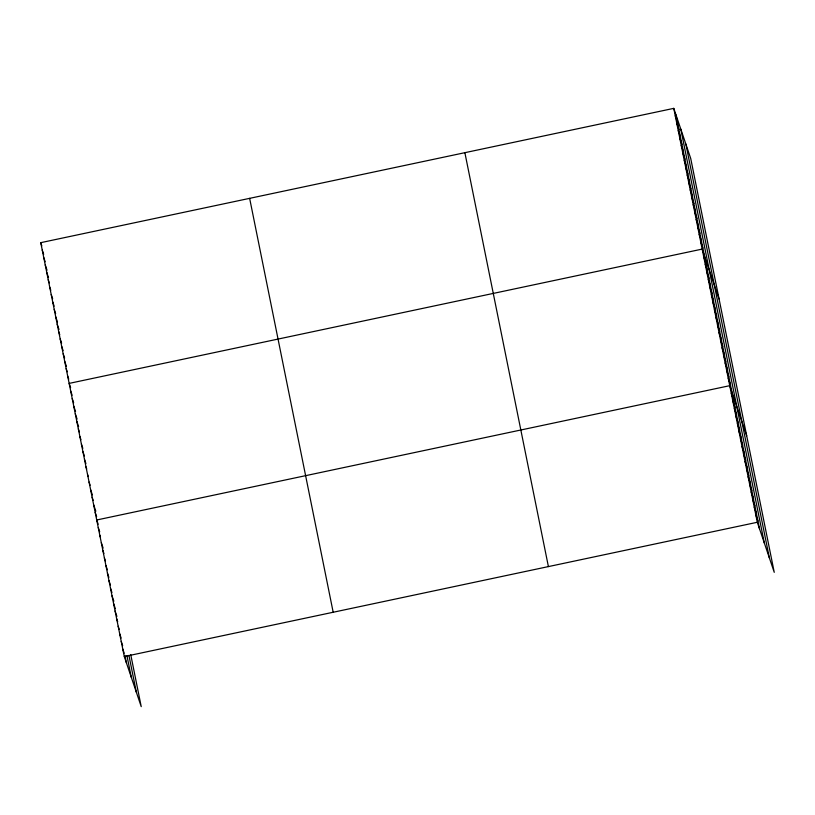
<?xml version="1.0" encoding="UTF-8"?>
<svg xmlns="http://www.w3.org/2000/svg" width="815" height="815" viewBox="0 0 815 815"><rect width="100%" height="100%" fill="white"/><g stroke="black" fill="none" stroke-linecap="round" stroke-linejoin="round"><path stroke-width="1.22" d="M130.726 654.598L141.229 706.636L124.288 656.574L40.75 242.666L673.771 108.364L690.712 158.426L774.25 572.334L757.308 522.272L673.771 108.364M124.288 656.574L757.308 522.272M675.268 115.771L677.438 122.169M676.766 123.177L678.926 129.575M678.253 130.583L680.423 136.981M679.751 137.99L681.921 144.387M681.248 145.396L683.408 151.794M682.746 152.802L684.906 159.2M684.233 160.209L686.403 166.606M685.731 167.615L687.901 174.013M687.228 175.021L689.388 181.419M688.716 182.428L690.886 188.825M690.213 189.834L692.383 196.242M691.711 197.24L693.881 203.648M693.208 204.647L695.368 211.054M694.696 212.053L696.866 218.461M696.193 219.469L698.363 225.867M697.691 226.876L699.851 233.273M699.189 234.282L701.348 240.68M700.676 241.688L702.846 248.086M719.115 299.156L702.173 249.095L69.153 383.396L70.599 387.665M703.702 256.684L705.872 263.082M705.24 264.264L707.4 270.672M706.768 271.853L708.938 278.251M708.296 279.443L710.466 285.841M709.834 287.033L711.994 293.431M711.363 294.623L713.533 301.02M712.891 302.212L715.061 308.61M714.429 309.802L716.589 316.2M715.957 317.381L718.127 323.789M717.485 324.971L719.655 331.369M719.024 332.561L721.183 338.959M720.552 340.15L722.722 346.548M722.08 347.74L724.25 354.138M723.618 355.33L725.778 361.728M725.146 362.92L727.316 369.317M726.674 370.499L728.844 376.907M728.213 378.089L730.372 384.486M746.683 435.74L729.741 385.678L96.72 519.99L98.157 524.259M731.269 393.268L733.439 399.666M732.807 400.858L734.967 407.255M734.335 408.447L736.505 414.845M735.864 416.037L738.033 422.435M737.402 423.617L739.562 430.025M738.93 431.206L741.09 437.614M740.458 438.796L742.628 445.194M741.986 446.386L744.156 452.783M743.525 453.975L745.684 460.373M745.053 461.565L747.223 467.963M746.581 469.155L748.751 475.553M748.119 476.734L750.279 483.142M749.647 484.324L751.817 490.732M751.175 491.914L753.345 498.311M752.714 499.503L754.873 505.901M754.242 507.093L756.412 513.491M755.77 514.683L757.94 521.08M40.75 242.666L41.83 245.875M42.248 250.083L43.684 254.341M43.735 257.489L45.182 261.747M45.233 264.895L47.036 270.223M46.73 272.302L48.533 277.63M48.228 279.708L49.307 282.907M49.715 287.114L50.805 290.313M51.213 294.521L52.659 298.789M52.71 301.927L54.157 306.196M54.208 309.333L55.644 313.602M55.695 316.74L57.498 322.068M57.193 324.146L58.996 329.474M58.69 331.552L59.77 334.751M60.178 338.959L61.624 343.227M61.675 346.365L63.122 350.633M63.173 353.771L64.619 358.04M64.67 361.177L66.473 366.516M66.158 368.584L67.248 371.783M67.655 375.99L68.735 379.189M70.681 390.986L72.127 395.255M72.209 398.576L73.656 402.844M73.747 406.165L75.55 411.494M75.275 413.755L77.079 419.083M76.804 421.345L78.617 426.673M78.342 428.924L79.422 432.133M79.87 436.514L80.95 439.713M81.398 444.104L82.845 448.372M82.936 451.693L84.383 455.962M84.465 459.283L85.911 463.552M85.993 466.873L86.716 469.002M87.531 474.462L88.254 476.592M89.059 482.042L90.139 485.251M90.587 489.632L92.401 494.97M92.126 497.221L93.205 500.42M93.654 504.811L95.824 511.209M95.182 512.401L96.628 516.669M98.248 527.58L99.695 531.838M99.776 535.16L100.5 537.299M101.315 542.749L103.118 548.087M102.843 550.339L103.923 553.538M104.371 557.929L105.461 561.127M105.909 565.518L107.346 569.787M107.437 573.108L108.884 577.377M108.965 580.698L110.412 584.956M110.504 588.277L111.94 592.546M112.032 595.867L113.835 601.205M113.56 603.457L115.363 608.795M115.098 611.046L116.902 616.385M116.627 618.636L117.706 621.835M118.155 626.226L119.245 629.425M119.693 633.815L121.129 638.074M121.221 641.405L122.668 645.663M122.749 648.985L124.196 653.253M685.843 144.011L769.37 557.918M680.82 129.167L764.348 543.075M675.941 114.762L759.468 528.67M464.876 152.68L548.403 566.588M249.645 198.351L333.182 612.259M128.913 655.372L136.35 692.23M126.946 655.708L131.327 677.387M124.919 655.392L126.447 662.972"/></g></svg>
